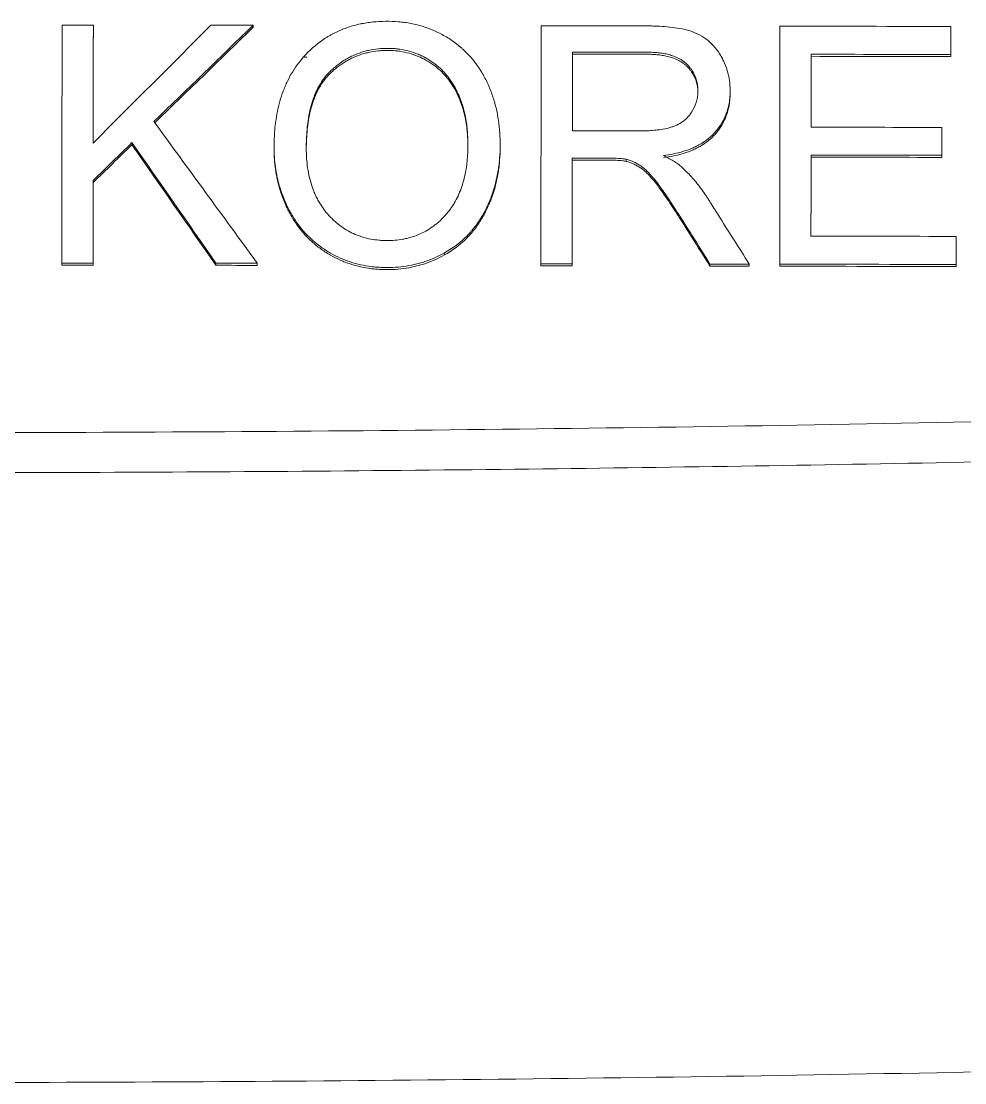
# Model space of a CAD drawing. Header units: millimetres. Extents: x 11618 to 13994, y -5897 to -2537.
# Drawn here: x 12335.42 to 12355.37, y -3273.94 to -3251.5 of the extents above; entities that cross this region are included whole.
import ezdxf

# ---------------------------------------------------------------- set-up
doc = ezdxf.new("R2010")
doc.units = ezdxf.units.MM

msp = doc.modelspace()

# ---------------------------------------------------------------- linework, layer by layer
at = {"linetype": 'Continuous', "lineweight": 18, "extrusion": (-1.22465e-16, -1, 0)}
for p, q in [((12336.945, -3251.578), (12336.945, -3251.621)), ((12340.325, -3251.582), (12340.325, -3251.626)), ((12355.076, -3251.608), (12355.076, -3251.652)), ((12341.399, -3252.254), (12341.46, -3252.254)), ((12347.075, -3252.149), (12347.075, -3252.193)), ((12352.122, -3252.195), (12352.122, -3252.239)), ((12355.075, -3252.201), (12355.075, -3252.245)), ((12354.887, -3253.742), (12354.887, -3253.786)), ((12337.761, -3254.064), (12337.761, -3254.108)), ((12352.119, -3254.327), (12352.119, -3254.37)), ((12354.886, -3254.332), (12354.886, -3254.376)), ((12347.072, -3254.39), (12347.072, -3254.434)), ((12348.208, -3254.416), (12348.208, -3254.46)), ((12336.941, -3254.865), (12336.941, -3254.909)), ((12355.187, -3256.046), (12355.187, -3256.09)), ((12336.278, -3256.609), (12336.278, -3256.653)), ((12336.939, -3256.61), (12336.939, -3256.654)), ((12339.538, -3256.613), (12339.538, -3256.657)), ((12340.412, -3256.614), (12340.412, -3256.658)), ((12346.407, -3256.624), (12346.407, -3256.668)), ((12347.07, -3256.625), (12347.07, -3256.669)), ((12349.982, -3256.63), (12349.982, -3256.674)), ((12350.813, -3256.631), (12350.813, -3256.675)), ((12351.456, -3256.632), (12351.456, -3256.676)), ((12355.187, -3256.639), (12355.187, -3256.683))]:
    msp.add_line(p, q, dxfattribs=at)
at = {"linetype": 'Continuous', "lineweight": 13, "extrusion": (-1.22465e-16, -1, 0)}
for p, q in [((12344.66, -3253.079), (12344.66, -3253.036)), ((12344.368, -3256.439), (12344.368, -3256.395))]:
    msp.add_line(p, q, dxfattribs=at)
at = {"linetype": 'Continuous', "lineweight": 18}
for points, degree in [([(12336.284, -3251.577), (12336.282, -3253.254), (12336.28, -3254.932), (12336.278, -3256.609)], 3), ([(12336.945, -3251.578), (12336.724, -3251.577), (12336.504, -3251.577), (12336.284, -3251.577)], 3), ([(12336.942, -3254.073), (12336.943, -3253.241), (12336.944, -3252.409), (12336.945, -3251.578)], 3), ([(12339.429, -3251.581), (12338.6, -3252.412), (12337.771, -3253.242), (12336.942, -3254.073)], 3), ([(12336.942, -3254.073), (12336.943, -3253.256), (12336.944, -3252.439), (12336.945, -3251.621)], 3), ([(12338.225, -3253.618), (12338.925, -3252.939), (12339.625, -3252.261), (12340.325, -3251.582)], 3), ([(12338.244, -3253.644), (12338.938, -3252.971), (12339.632, -3252.299), (12340.325, -3251.626)], 3), ([(12340.325, -3251.582), (12340.027, -3251.582), (12339.728, -3251.581), (12339.429, -3251.581)], 3), ([(12346.413, -3251.592), (12346.411, -3253.269), (12346.409, -3254.947), (12346.407, -3256.624)], 3), ([(12351.461, -3251.601), (12351.459, -3253.278), (12351.457, -3254.955), (12351.456, -3256.632)], 3), ([(12355.076, -3251.608), (12353.871, -3251.606), (12352.666, -3251.603), (12351.461, -3251.601)], 3), ([(12355.075, -3252.201), (12355.076, -3252.004), (12355.076, -3251.806), (12355.076, -3251.608)], 3), ([(12355.075, -3252.245), (12355.076, -3252.047), (12355.076, -3251.85), (12355.076, -3251.652)], 3), ([(12347.073, -3253.813), (12347.073, -3253.258), (12347.074, -3252.704), (12347.075, -3252.149)], 3), ([(12347.073, -3253.813), (12347.073, -3253.273), (12347.074, -3252.733), (12347.075, -3252.193)], 3), ([(12352.12, -3253.737), (12352.121, -3253.223), (12352.121, -3252.709), (12352.122, -3252.195)], 3), ([(12352.12, -3253.737), (12352.121, -3253.238), (12352.121, -3252.739), (12352.122, -3252.239)], 3), ([(12352.122, -3252.195), (12353.106, -3252.197), (12354.091, -3252.199), (12355.075, -3252.201)], 3), ([(12352.122, -3252.239), (12353.106, -3252.241), (12354.091, -3252.243), (12355.075, -3252.245)], 3), ([(12350.408, -3253.003), (12350.408, -3252.959)], 1), ([(12340.412, -3256.614), (12339.683, -3255.616), (12338.954, -3254.617), (12338.225, -3253.618)], 3), ([(12348.495, -3253.816), (12348.021, -3253.815), (12347.547, -3253.814), (12347.073, -3253.813)], 3), ([(12354.887, -3253.742), (12353.965, -3253.741), (12353.042, -3253.739), (12352.12, -3253.737)], 3), ([(12354.886, -3254.332), (12354.886, -3254.135), (12354.887, -3253.939), (12354.887, -3253.742)], 3), ([(12354.886, -3254.376), (12354.886, -3254.179), (12354.887, -3253.983), (12354.887, -3253.786)], 3), ([(12336.941, -3254.865), (12337.214, -3254.598), (12337.487, -3254.331), (12337.761, -3254.064)], 3), ([(12336.941, -3254.909), (12337.214, -3254.642), (12337.487, -3254.375), (12337.761, -3254.108)], 3), ([(12337.761, -3254.064), (12338.353, -3254.914), (12338.946, -3255.763), (12339.538, -3256.613)], 3), ([(12337.761, -3254.108), (12338.353, -3254.958), (12338.946, -3255.807), (12339.538, -3256.657)], 3), ([(12340.766, -3254.086), (12340.766, -3254.13)], 1), ([(12345.546, -3254.144), (12345.546, -3254.1)], 1), ([(12352.118, -3256.04), (12352.118, -3255.469), (12352.119, -3254.898), (12352.119, -3254.327)], 3), ([(12352.119, -3254.327), (12353.042, -3254.328), (12353.964, -3254.33), (12354.886, -3254.332)], 3), ([(12347.07, -3256.625), (12347.07, -3255.88), (12347.071, -3255.135), (12347.072, -3254.39)], 3), ([(12347.07, -3256.669), (12347.07, -3255.924), (12347.071, -3255.179), (12347.072, -3254.434)], 3), ([(12352.118, -3256.04), (12352.118, -3255.484), (12352.119, -3254.927), (12352.119, -3254.37)], 3), ([(12352.119, -3254.37), (12353.042, -3254.372), (12353.964, -3254.374), (12354.886, -3254.376)], 3), ([(12336.939, -3256.61), (12336.94, -3256.028), (12336.94, -3255.446), (12336.941, -3254.865)], 3), ([(12336.939, -3256.654), (12336.94, -3256.072), (12336.94, -3255.49), (12336.941, -3254.909)], 3), ([(12355.187, -3256.046), (12354.164, -3256.044), (12353.141, -3256.042), (12352.118, -3256.04)], 3), ([(12355.187, -3256.639), (12355.187, -3256.441), (12355.187, -3256.244), (12355.187, -3256.046)], 3), ([(12355.187, -3256.683), (12355.187, -3256.485), (12355.187, -3256.287), (12355.187, -3256.09)], 3), ([(12336.278, -3256.609), (12336.498, -3256.609), (12336.719, -3256.609), (12336.939, -3256.61)], 3), ([(12336.278, -3256.653), (12336.498, -3256.653), (12336.719, -3256.653), (12336.939, -3256.654)], 3), ([(12339.538, -3256.613), (12339.829, -3256.614), (12340.121, -3256.614), (12340.412, -3256.614)], 3), ([(12339.538, -3256.657), (12339.829, -3256.658), (12340.121, -3256.658), (12340.412, -3256.658)], 3), ([(12346.407, -3256.624), (12346.628, -3256.624), (12346.849, -3256.624), (12347.07, -3256.625)], 3), ([(12346.407, -3256.668), (12346.628, -3256.668), (12346.849, -3256.668), (12347.07, -3256.669)], 3), ([(12349.982, -3256.63), (12350.259, -3256.63), (12350.536, -3256.631), (12350.813, -3256.631)], 3), ([(12349.982, -3256.674), (12350.259, -3256.674), (12350.536, -3256.675), (12350.813, -3256.675)], 3), ([(12351.456, -3256.632), (12352.699, -3256.635), (12353.943, -3256.637), (12355.187, -3256.639)], 3), ([(12351.456, -3256.676), (12352.699, -3256.678), (12353.943, -3256.681), (12355.187, -3256.683)], 3)]:
    msp.add_open_spline(points, degree=degree, dxfattribs=at)
for points, knots in [([(12344.368, -3256.395), (12344.527, -3256.308), (12344.671, -3256.203), (12344.833, -3256.048), (12344.864, -3256.016), (12344.91, -3255.966), (12344.925, -3255.949), (12344.954, -3255.915), (12345.026, -3255.828), (12345.09, -3255.737), (12345.184, -3255.585), (12345.227, -3255.506), (12345.276, -3255.405), (12345.285, -3255.384), (12345.304, -3255.343), (12345.331, -3255.281), (12345.355, -3255.219), (12345.431, -3255.009), (12345.474, -3254.837), (12345.51, -3254.616), (12345.517, -3254.572), (12345.527, -3254.483), (12345.532, -3254.438), (12345.542, -3254.303), (12345.546, -3254.214), (12345.547, -3253.946), (12345.536, -3253.768), (12345.503, -3253.546), (12345.495, -3253.502), (12345.478, -3253.413), (12345.45, -3253.282), (12345.387, -3253.068), (12345.321, -3252.902), (12345.265, -3252.78), (12345.246, -3252.74), (12345.214, -3252.68), (12345.204, -3252.66), (12345.182, -3252.621), (12345.08, -3252.446), (12344.958, -3252.287), (12344.815, -3252.144), (12344.799, -3252.128), (12344.766, -3252.097), (12344.75, -3252.082), (12344.699, -3252.037), (12344.595, -3251.952), (12344.485, -3251.876), (12344.332, -3251.785), (12344.252, -3251.743), (12344.15, -3251.697), (12344.129, -3251.688), (12344.087, -3251.67), (12344.025, -3251.645), (12343.877, -3251.594), (12343.747, -3251.561), (12343.615, -3251.536), (12343.549, -3251.525), (12343.482, -3251.517), (12343.438, -3251.512), (12343.415, -3251.51), (12343.303, -3251.5), (12343.213, -3251.497), (12343.035, -3251.499), (12342.945, -3251.504), (12342.812, -3251.518), (12342.745, -3251.526), (12342.679, -3251.538), (12342.634, -3251.546), (12342.612, -3251.55), (12342.502, -3251.573), (12342.329, -3251.62), (12342.164, -3251.687), (12342.043, -3251.745), (12342.003, -3251.766), (12341.944, -3251.799), (12341.925, -3251.811), (12341.886, -3251.834), (12341.714, -3251.942), (12341.56, -3252.072), (12341.436, -3252.203)], [0, 0, 0, 0, 0.0625, 0.0625, 0.078125, 0.078125, 0.085938, 0.085938, 0.09375, 0.125, 0.125, 0.15625, 0.15625, 0.164063, 0.164063, 0.171875, 0.1875, 0.1875, 0.25, 0.25, 0.265625, 0.265625, 0.28125, 0.28125, 0.3125, 0.3125, 0.375, 0.375, 0.390625, 0.390625, 0.40625, 0.4375, 0.46875, 0.46875, 0.484375, 0.484375, 0.492187, 0.492187, 0.5, 0.5625, 0.5625, 0.570312, 0.570312, 0.578125, 0.578125, 0.59375, 0.625, 0.625, 0.65625, 0.65625, 0.664062, 0.664062, 0.671875, 0.6875, 0.71875, 0.71875, 0.734375, 0.742187, 0.742187, 0.75, 0.75, 0.78125, 0.78125, 0.8125, 0.8125, 0.828125, 0.835937, 0.835937, 0.84375, 0.84375, 0.875, 0.90625, 0.90625, 0.921875, 0.921875, 0.929687, 0.929687, 0.9375, 1, 1, 1, 1]), ([(12348.998, -3254.338), (12349.071, -3254.328), (12349.142, -3254.316), (12349.283, -3254.286), (12349.353, -3254.269), (12349.491, -3254.226), (12349.559, -3254.202), (12349.659, -3254.158), (12349.692, -3254.142), (12349.757, -3254.108), (12349.789, -3254.091), (12349.881, -3254.033), (12349.939, -3253.99), (12350.007, -3253.93), (12350.02, -3253.917), (12350.046, -3253.891), (12350.059, -3253.878), (12350.096, -3253.838), (12350.12, -3253.81), (12350.186, -3253.725), (12350.226, -3253.664), (12350.277, -3253.568), (12350.293, -3253.535), (12350.321, -3253.467), (12350.334, -3253.433), (12350.367, -3253.33), (12350.383, -3253.259), (12350.396, -3253.169), (12350.398, -3253.15), (12350.402, -3253.114), (12350.407, -3253.06), (12350.408, -3253.005), (12350.408, -3252.896), (12350.403, -3252.824), (12350.391, -3252.733), (12350.388, -3252.715), (12350.381, -3252.679), (12350.371, -3252.625), (12350.339, -3252.503), (12350.3, -3252.402), (12350.253, -3252.304), (12350.236, -3252.272), (12350.2, -3252.208), (12350.181, -3252.177), (12350.119, -3252.087), (12350.073, -3252.031), (12350.009, -3251.966), (12349.996, -3251.954), (12349.969, -3251.929), (12349.955, -3251.917), (12349.913, -3251.882), (12349.825, -3251.817), (12349.729, -3251.767), (12349.645, -3251.732), (12349.628, -3251.726), (12349.593, -3251.713), (12349.576, -3251.707), (12349.524, -3251.691), (12349.489, -3251.682), (12349.383, -3251.656), (12349.312, -3251.644), (12349.169, -3251.623), (12349.097, -3251.616), (12348.953, -3251.605), (12348.881, -3251.601), (12348.772, -3251.598), (12348.735, -3251.597), (12348.663, -3251.596), (12348.626, -3251.596), (12348.445, -3251.596), (12347.719, -3251.594), (12346.993, -3251.593), (12346.413, -3251.592)], [0, 0, 0, 0, 0.03125, 0.03125, 0.0625, 0.0625, 0.09375, 0.09375, 0.109375, 0.109375, 0.125, 0.125, 0.15625, 0.15625, 0.164062, 0.164062, 0.171875, 0.171875, 0.1875, 0.1875, 0.21875, 0.21875, 0.234375, 0.234375, 0.25, 0.25, 0.28125, 0.28125, 0.289062, 0.289062, 0.296875, 0.3125, 0.3125, 0.34375, 0.34375, 0.351562, 0.351562, 0.359375, 0.375, 0.40625, 0.40625, 0.421875, 0.421875, 0.4375, 0.4375, 0.46875, 0.46875, 0.476562, 0.476562, 0.484375, 0.484375, 0.5, 0.53125, 0.53125, 0.539062, 0.539062, 0.546875, 0.546875, 0.5625, 0.5625, 0.59375, 0.59375, 0.625, 0.625, 0.65625, 0.65625, 0.671875, 0.671875, 0.6875, 0.6875, 0.75, 1, 1, 1, 1]), ([(12341.931, -3255.608), (12341.838, -3255.508), (12341.759, -3255.397), (12341.677, -3255.247), (12341.662, -3255.216), (12341.632, -3255.154), (12341.619, -3255.123), (12341.58, -3255.028), (12341.559, -3254.964), (12341.521, -3254.834), (12341.505, -3254.767), (12341.48, -3254.633), (12341.47, -3254.565), (12341.456, -3254.43), (12341.451, -3254.363), (12341.446, -3254.228), (12341.446, -3254.161), (12341.45, -3253.958), (12341.458, -3253.823), (12341.478, -3253.654), (12341.483, -3253.62), (12341.493, -3253.553), (12341.498, -3253.519), (12341.517, -3253.419), (12341.532, -3253.353), (12341.567, -3253.222), (12341.588, -3253.158), (12341.624, -3253.062), (12341.637, -3253.03), (12341.664, -3252.968), (12341.679, -3252.937), (12341.726, -3252.847), (12341.761, -3252.789), (12341.82, -3252.706), (12341.841, -3252.679), (12341.873, -3252.64), (12341.885, -3252.627), (12341.908, -3252.602), (12341.92, -3252.589), (12341.943, -3252.565), (12341.956, -3252.553), (12341.98, -3252.53), (12342.018, -3252.496), (12342.057, -3252.463), (12342.136, -3252.399), (12342.192, -3252.36), (12342.279, -3252.305), (12342.308, -3252.288), (12342.368, -3252.256), (12342.459, -3252.21), (12342.585, -3252.161), (12342.682, -3252.133), (12342.749, -3252.116), (12342.782, -3252.109), (12342.883, -3252.09), (12342.95, -3252.081), (12343.051, -3252.073), (12343.085, -3252.072), (12343.153, -3252.07), (12343.187, -3252.07), (12343.255, -3252.072), (12343.289, -3252.074), (12343.357, -3252.08), (12343.391, -3252.084), (12343.558, -3252.109), (12343.688, -3252.144), (12343.844, -3252.209), (12343.875, -3252.223), (12343.937, -3252.254), (12343.967, -3252.27), (12344.055, -3252.321), (12344.111, -3252.359), (12344.219, -3252.441), (12344.27, -3252.485), (12344.342, -3252.557), (12344.366, -3252.582), (12344.411, -3252.634), (12344.432, -3252.66), (12344.535, -3252.794), (12344.604, -3252.911), (12344.66, -3253.036)], [0, 0, 0, 0, 0.0625, 0.0625, 0.078125, 0.078125, 0.09375, 0.09375, 0.125, 0.125, 0.15625, 0.15625, 0.1875, 0.1875, 0.21875, 0.21875, 0.25, 0.25, 0.3125, 0.3125, 0.328125, 0.328125, 0.34375, 0.34375, 0.375, 0.375, 0.40625, 0.40625, 0.421875, 0.421875, 0.4375, 0.4375, 0.46875, 0.46875, 0.484375, 0.484375, 0.492187, 0.492187, 0.5, 0.5, 0.507812, 0.507812, 0.515625, 0.53125, 0.53125, 0.5625, 0.5625, 0.578125, 0.578125, 0.59375, 0.625, 0.640625, 0.640625, 0.65625, 0.65625, 0.6875, 0.6875, 0.703125, 0.703125, 0.71875, 0.71875, 0.734375, 0.734375, 0.75, 0.75, 0.8125, 0.8125, 0.828125, 0.828125, 0.84375, 0.84375, 0.875, 0.875, 0.90625, 0.90625, 0.921875, 0.921875, 0.9375, 0.9375, 1, 1, 1, 1]), ([(12341.436, -3252.203), (12341.331, -3252.314), (12341.239, -3252.435), (12341.12, -3252.628), (12341.083, -3252.695), (12341.033, -3252.798), (12341.017, -3252.833), (12340.987, -3252.903), (12340.973, -3252.938), (12340.906, -3253.116), (12340.866, -3253.261), (12340.821, -3253.483), (12340.809, -3253.558), (12340.794, -3253.671), (12340.789, -3253.709), (12340.782, -3253.785), (12340.778, -3253.823), (12340.77, -3253.937), (12340.767, -3254.013), (12340.765, -3254.126), (12340.765, -3254.164), (12340.766, -3254.24), (12340.769, -3254.353), (12340.779, -3254.466), (12340.794, -3254.579), (12340.799, -3254.617), (12340.812, -3254.692), (12340.819, -3254.73), (12340.859, -3254.917), (12340.902, -3255.062), (12340.983, -3255.274), (12341.013, -3255.343), (12341.063, -3255.446), (12341.08, -3255.48), (12341.116, -3255.548), (12341.135, -3255.581), (12341.233, -3255.745), (12341.346, -3255.896), (12341.479, -3256.032), (12341.533, -3256.085), (12341.561, -3256.111), (12341.648, -3256.187), (12341.708, -3256.234), (12341.801, -3256.3), (12341.832, -3256.321), (12341.896, -3256.362), (12341.928, -3256.382), (12342.027, -3256.438), (12342.095, -3256.472), (12342.2, -3256.519), (12342.235, -3256.534), (12342.306, -3256.561), (12342.414, -3256.599), (12342.597, -3256.649), (12342.746, -3256.675), (12342.86, -3256.689), (12342.898, -3256.693), (12342.974, -3256.699), (12343.012, -3256.701), (12343.203, -3256.709), (12343.354, -3256.702), (12343.58, -3256.672), (12343.655, -3256.658), (12343.767, -3256.632), (12343.804, -3256.622), (12343.878, -3256.602), (12344.06, -3256.546), (12344.234, -3256.469), (12344.368, -3256.395)], [0, 0, 0, 0, 0.0625, 0.0625, 0.09375, 0.09375, 0.109375, 0.109375, 0.125, 0.125, 0.1875, 0.1875, 0.21875, 0.21875, 0.234375, 0.234375, 0.25, 0.25, 0.28125, 0.28125, 0.296875, 0.296875, 0.3125, 0.34375, 0.34375, 0.359375, 0.359375, 0.375, 0.375, 0.4375, 0.4375, 0.46875, 0.46875, 0.484375, 0.484375, 0.5, 0.5, 0.5625, 0.578125, 0.578125, 0.59375, 0.59375, 0.625, 0.625, 0.640625, 0.640625, 0.65625, 0.65625, 0.6875, 0.6875, 0.703125, 0.703125, 0.71875, 0.75, 0.78125, 0.78125, 0.796875, 0.796875, 0.8125, 0.8125, 0.875, 0.875, 0.90625, 0.90625, 0.921875, 0.921875, 0.9375, 1, 1, 1, 1]), ([(12341.447, -3254.193), (12341.447, -3254.174), (12341.447, -3254.156), (12341.45, -3254.002), (12341.458, -3253.867), (12341.478, -3253.698), (12341.483, -3253.664), (12341.493, -3253.597), (12341.498, -3253.563), (12341.517, -3253.463), (12341.532, -3253.397), (12341.567, -3253.266), (12341.588, -3253.201), (12341.624, -3253.106), (12341.637, -3253.074), (12341.664, -3253.012), (12341.679, -3252.981), (12341.726, -3252.891), (12341.761, -3252.833), (12341.82, -3252.75), (12341.841, -3252.723), (12341.873, -3252.684), (12341.885, -3252.671), (12341.908, -3252.646), (12341.92, -3252.633), (12341.943, -3252.609), (12341.956, -3252.597), (12341.98, -3252.574), (12342.018, -3252.539), (12342.057, -3252.507), (12342.136, -3252.443), (12342.192, -3252.403), (12342.279, -3252.349), (12342.308, -3252.332), (12342.368, -3252.299), (12342.459, -3252.254), (12342.585, -3252.205), (12342.682, -3252.177), (12342.749, -3252.16), (12342.782, -3252.152), (12342.883, -3252.133), (12342.95, -3252.125), (12343.051, -3252.117), (12343.085, -3252.116), (12343.153, -3252.114), (12343.187, -3252.114), (12343.255, -3252.116), (12343.289, -3252.118), (12343.357, -3252.124), (12343.391, -3252.128), (12343.558, -3252.153), (12343.688, -3252.188), (12343.844, -3252.253), (12343.875, -3252.267), (12343.937, -3252.298), (12343.967, -3252.314), (12344.055, -3252.365), (12344.111, -3252.402), (12344.219, -3252.484), (12344.27, -3252.529), (12344.342, -3252.601), (12344.366, -3252.626), (12344.411, -3252.677), (12344.432, -3252.704), (12344.535, -3252.838), (12344.604, -3252.955), (12344.66, -3253.079)], [0, 0, 0, 0, 0.011369, 0.011369, 0.093755, 0.093755, 0.114352, 0.114352, 0.134948, 0.134948, 0.176141, 0.176141, 0.217334, 0.217334, 0.237931, 0.237931, 0.258527, 0.258527, 0.29972, 0.29972, 0.320316, 0.320316, 0.330615, 0.330615, 0.340913, 0.340913, 0.351211, 0.351211, 0.361509, 0.382106, 0.382106, 0.423299, 0.423299, 0.443895, 0.443895, 0.464492, 0.505685, 0.526281, 0.526281, 0.546878, 0.546878, 0.588071, 0.588071, 0.608667, 0.608667, 0.629263, 0.629263, 0.64986, 0.64986, 0.670456, 0.670456, 0.752842, 0.752842, 0.773439, 0.773439, 0.794035, 0.794035, 0.835228, 0.835228, 0.876421, 0.876421, 0.897018, 0.897018, 0.917614, 0.917614, 1, 1, 1, 1]), ([(12347.075, -3252.149), (12347.373, -3252.15), (12347.82, -3252.15), (12348.341, -3252.151), (12348.565, -3252.152), (12348.658, -3252.152), (12348.677, -3252.152), (12348.714, -3252.152), (12348.77, -3252.154), (12348.825, -3252.158), (12348.899, -3252.164), (12348.936, -3252.169), (12349.01, -3252.18), (12349.047, -3252.187), (12349.12, -3252.205), (12349.156, -3252.215), (12349.227, -3252.239), (12349.262, -3252.253), (12349.313, -3252.277), (12349.329, -3252.286), (12349.362, -3252.304), (12349.378, -3252.314), (12349.409, -3252.335), (12349.424, -3252.346), (12349.454, -3252.369), (12349.468, -3252.381), (12349.509, -3252.419), (12349.534, -3252.446), (12349.57, -3252.49), (12349.581, -3252.505), (12349.603, -3252.535), (12349.633, -3252.582), (12349.658, -3252.633), (12349.679, -3252.685), (12349.685, -3252.703), (12349.696, -3252.739), (12349.701, -3252.757), (12349.714, -3252.811), (12349.719, -3252.848), (12349.725, -3252.904), (12349.726, -3252.923), (12349.727, -3252.961), (12349.727, -3252.979), (12349.725, -3253.035), (12349.721, -3253.072), (12349.712, -3253.128), (12349.709, -3253.146), (12349.7, -3253.182), (12349.695, -3253.201), (12349.667, -3253.29), (12349.634, -3253.358), (12349.593, -3253.421)], [0, 0, 0, 0, 0.25, 0.375, 0.4375, 0.4375, 0.453125, 0.453125, 0.46875, 0.5, 0.5, 0.53125, 0.53125, 0.5625, 0.5625, 0.59375, 0.59375, 0.625, 0.625, 0.640625, 0.640625, 0.65625, 0.65625, 0.671875, 0.671875, 0.6875, 0.6875, 0.71875, 0.71875, 0.734375, 0.734375, 0.75, 0.78125, 0.78125, 0.796875, 0.796875, 0.8125, 0.8125, 0.84375, 0.84375, 0.859375, 0.859375, 0.875, 0.875, 0.90625, 0.90625, 0.921875, 0.921875, 0.9375, 0.9375, 1, 1, 1, 1]), ([(12347.075, -3252.193), (12347.373, -3252.193), (12347.82, -3252.194), (12348.341, -3252.195), (12348.565, -3252.196), (12348.658, -3252.196), (12348.677, -3252.196), (12348.714, -3252.196), (12348.77, -3252.198), (12348.825, -3252.201), (12348.899, -3252.208), (12348.936, -3252.213), (12349.01, -3252.224), (12349.047, -3252.231), (12349.12, -3252.249), (12349.156, -3252.259), (12349.227, -3252.283), (12349.262, -3252.297), (12349.313, -3252.321), (12349.329, -3252.33), (12349.362, -3252.348), (12349.378, -3252.358), (12349.409, -3252.379), (12349.424, -3252.39), (12349.454, -3252.413), (12349.468, -3252.425), (12349.509, -3252.463), (12349.534, -3252.49), (12349.57, -3252.534), (12349.581, -3252.549), (12349.603, -3252.579), (12349.633, -3252.626), (12349.658, -3252.676), (12349.679, -3252.729), (12349.685, -3252.747), (12349.696, -3252.782), (12349.701, -3252.801), (12349.714, -3252.855), (12349.719, -3252.892), (12349.725, -3252.948), (12349.726, -3252.967), (12349.726, -3252.992), (12349.726, -3252.999), (12349.727, -3253.005)], [0, 0, 0, 0, 0.28908, 0.43362, 0.50589, 0.50589, 0.523958, 0.523958, 0.542025, 0.57816, 0.57816, 0.614295, 0.614295, 0.65043, 0.65043, 0.686565, 0.686565, 0.7227, 0.7227, 0.740768, 0.740768, 0.758835, 0.758835, 0.776903, 0.776903, 0.79497, 0.79497, 0.831105, 0.831105, 0.849173, 0.849173, 0.86724, 0.903375, 0.903375, 0.921443, 0.921443, 0.93951, 0.93951, 0.975645, 0.975645, 0.993713, 0.993713, 1, 1, 1, 1]), ([(12348.998, -3254.382), (12349.071, -3254.372), (12349.142, -3254.36), (12349.283, -3254.33), (12349.353, -3254.312), (12349.491, -3254.27), (12349.559, -3254.245), (12349.659, -3254.202), (12349.692, -3254.186), (12349.757, -3254.152), (12349.789, -3254.134), (12349.881, -3254.077), (12349.939, -3254.034), (12350.007, -3253.974), (12350.02, -3253.961), (12350.046, -3253.935), (12350.059, -3253.922), (12350.096, -3253.882), (12350.12, -3253.854), (12350.186, -3253.769), (12350.226, -3253.708), (12350.277, -3253.612), (12350.293, -3253.578), (12350.321, -3253.511), (12350.334, -3253.477), (12350.367, -3253.374), (12350.383, -3253.303), (12350.396, -3253.212), (12350.398, -3253.194), (12350.402, -3253.158), (12350.407, -3253.103), (12350.408, -3253.049), (12350.408, -3253.009), (12350.408, -3253.006), (12350.408, -3253.003)], [0, 0, 0, 0, 0.099567, 0.099567, 0.199134, 0.199134, 0.298701, 0.298701, 0.348484, 0.348484, 0.398268, 0.398268, 0.497834, 0.497834, 0.522726, 0.522726, 0.547618, 0.547618, 0.597401, 0.597401, 0.696968, 0.696968, 0.746752, 0.746752, 0.796535, 0.796535, 0.896102, 0.896102, 0.920994, 0.920994, 0.945885, 0.995669, 0.995669, 1, 1, 1, 1]), ([(12344.66, -3253.036), (12344.707, -3253.14), (12344.745, -3253.247), (12344.803, -3253.466), (12344.825, -3253.577), (12344.843, -3253.719), (12344.846, -3253.747), (12344.852, -3253.804), (12344.859, -3253.889), (12344.863, -3253.974), (12344.865, -3254.087), (12344.865, -3254.143), (12344.862, -3254.256), (12344.859, -3254.312), (12344.847, -3254.481), (12344.833, -3254.593), (12344.805, -3254.732), (12344.799, -3254.76), (12344.786, -3254.816), (12344.779, -3254.844), (12344.757, -3254.927), (12344.74, -3254.981), (12344.682, -3255.142), (12344.634, -3255.245), (12344.569, -3255.356), (12344.561, -3255.368), (12344.546, -3255.392), (12344.538, -3255.404), (12344.514, -3255.44), (12344.481, -3255.487), (12344.446, -3255.532), (12344.41, -3255.575), (12344.391, -3255.596), (12344.333, -3255.659), (12344.293, -3255.698), (12344.229, -3255.755), (12344.196, -3255.782), (12344.162, -3255.809), (12344.139, -3255.826), (12344.128, -3255.835), (12344.022, -3255.91), (12343.874, -3255.992), (12343.713, -3256.049), (12343.63, -3256.074), (12343.602, -3256.081), (12343.546, -3256.094), (12343.518, -3256.1), (12343.378, -3256.126), (12343.264, -3256.135), (12343.121, -3256.134), (12343.092, -3256.134), (12343.035, -3256.131), (12342.95, -3256.125), (12342.809, -3256.106), (12342.699, -3256.079), (12342.617, -3256.055), (12342.59, -3256.046), (12342.536, -3256.026), (12342.51, -3256.016), (12342.378, -3255.959), (12342.279, -3255.903), (12342.141, -3255.803), (12342.097, -3255.768), (12342.033, -3255.71), (12342.012, -3255.691), (12341.971, -3255.65), (12341.951, -3255.63), (12341.931, -3255.608)], [0, 0, 0, 0, 0.0625, 0.0625, 0.125, 0.125, 0.140625, 0.140625, 0.15625, 0.1875, 0.1875, 0.21875, 0.21875, 0.25, 0.25, 0.3125, 0.3125, 0.328125, 0.328125, 0.34375, 0.34375, 0.375, 0.375, 0.4375, 0.4375, 0.445313, 0.445313, 0.453125, 0.453125, 0.46875, 0.484375, 0.484375, 0.5, 0.5, 0.53125, 0.53125, 0.546875, 0.554688, 0.554688, 0.5625, 0.5625, 0.625, 0.65625, 0.65625, 0.671875, 0.671875, 0.6875, 0.6875, 0.75, 0.75, 0.765625, 0.765625, 0.78125, 0.8125, 0.84375, 0.84375, 0.859375, 0.859375, 0.875, 0.875, 0.9375, 0.9375, 0.96875, 0.96875, 0.984375, 0.984375, 1, 1, 1, 1]), ([(12344.66, -3253.079), (12344.707, -3253.184), (12344.745, -3253.291), (12344.803, -3253.51), (12344.825, -3253.621), (12344.843, -3253.763), (12344.846, -3253.791), (12344.852, -3253.848), (12344.859, -3253.933), (12344.863, -3254.018), (12344.864, -3254.101), (12344.865, -3254.128), (12344.865, -3254.155)], [0, 0, 0, 0, 0.308761, 0.308761, 0.617522, 0.617522, 0.694713, 0.694713, 0.771903, 0.926283, 0.926283, 1, 1, 1, 1]), ([(12349.593, -3253.421), (12349.565, -3253.464), (12349.534, -3253.504), (12349.481, -3253.558), (12349.452, -3253.583), (12349.422, -3253.606), (12349.401, -3253.621), (12349.391, -3253.629), (12349.337, -3253.664), (12349.292, -3253.687), (12349.233, -3253.712), (12349.221, -3253.716), (12349.197, -3253.725), (12349.185, -3253.729), (12349.149, -3253.741), (12349.124, -3253.749), (12349.051, -3253.768), (12349.001, -3253.777), (12348.901, -3253.793), (12348.851, -3253.799), (12348.75, -3253.808), (12348.699, -3253.811), (12348.597, -3253.815), (12348.546, -3253.816), (12348.495, -3253.816)], [0, 0, 0, 0, 0.125, 0.125, 0.1875, 0.21875, 0.21875, 0.25, 0.25, 0.375, 0.375, 0.40625, 0.40625, 0.4375, 0.4375, 0.5, 0.5, 0.625, 0.625, 0.75, 0.75, 0.875, 0.875, 1, 1, 1, 1]), ([(12340.766, -3254.128), (12340.766, -3254.13), (12340.766, -3254.131), (12340.765, -3254.17), (12340.765, -3254.208), (12340.766, -3254.283), (12340.769, -3254.397), (12340.779, -3254.51), (12340.794, -3254.623), (12340.799, -3254.661), (12340.812, -3254.736), (12340.819, -3254.774), (12340.859, -3254.961), (12340.902, -3255.106), (12340.983, -3255.318), (12341.013, -3255.387), (12341.063, -3255.49), (12341.08, -3255.524), (12341.116, -3255.592), (12341.135, -3255.625), (12341.233, -3255.789), (12341.346, -3255.94), (12341.479, -3256.076), (12341.533, -3256.129), (12341.561, -3256.155), (12341.648, -3256.231), (12341.708, -3256.278), (12341.801, -3256.344), (12341.832, -3256.365), (12341.896, -3256.406), (12341.928, -3256.425), (12342.027, -3256.482), (12342.095, -3256.516), (12342.2, -3256.563), (12342.235, -3256.578), (12342.306, -3256.605), (12342.414, -3256.643), (12342.597, -3256.693), (12342.746, -3256.719), (12342.86, -3256.733), (12342.898, -3256.737), (12342.974, -3256.743), (12343.012, -3256.745), (12343.203, -3256.752), (12343.354, -3256.746), (12343.58, -3256.715), (12343.655, -3256.702), (12343.767, -3256.676), (12343.804, -3256.666), (12343.878, -3256.646), (12344.06, -3256.59), (12344.234, -3256.513), (12344.368, -3256.439)], [0, 0, 0, 0, 0.000695, 0.000695, 0.022419, 0.022419, 0.044143, 0.087591, 0.087591, 0.109315, 0.109315, 0.131039, 0.131039, 0.217935, 0.217935, 0.261383, 0.261383, 0.283107, 0.283107, 0.304831, 0.304831, 0.391727, 0.413451, 0.413451, 0.435175, 0.435175, 0.478624, 0.478624, 0.500348, 0.500348, 0.522072, 0.522072, 0.56552, 0.56552, 0.587244, 0.587244, 0.608968, 0.652416, 0.695864, 0.695864, 0.717588, 0.717588, 0.739312, 0.739312, 0.826208, 0.826208, 0.869656, 0.869656, 0.89138, 0.89138, 0.913104, 1, 1, 1, 1]), ([(12344.368, -3256.439), (12344.527, -3256.352), (12344.671, -3256.247), (12344.833, -3256.092), (12344.864, -3256.06), (12344.91, -3256.01), (12344.925, -3255.993), (12344.954, -3255.959), (12345.026, -3255.872), (12345.09, -3255.781), (12345.184, -3255.629), (12345.227, -3255.55), (12345.276, -3255.449), (12345.285, -3255.428), (12345.304, -3255.387), (12345.331, -3255.325), (12345.355, -3255.263), (12345.431, -3255.053), (12345.474, -3254.881), (12345.51, -3254.66), (12345.517, -3254.616), (12345.527, -3254.527), (12345.532, -3254.482), (12345.542, -3254.347), (12345.546, -3254.258), (12345.546, -3254.161), (12345.546, -3254.153), (12345.546, -3254.145)], [0, 0, 0, 0, 0.198236, 0.198236, 0.247795, 0.247795, 0.272574, 0.272574, 0.297353, 0.396471, 0.396471, 0.495589, 0.495589, 0.520369, 0.520369, 0.545148, 0.594707, 0.594707, 0.792943, 0.792943, 0.842502, 0.842502, 0.89206, 0.89206, 0.991178, 0.991178, 1, 1, 1, 1]), ([(12349.397, -3254.589), (12349.368, -3254.563), (12349.337, -3254.538), (12349.273, -3254.492), (12349.24, -3254.471), (12349.173, -3254.43), (12349.138, -3254.41), (12349.069, -3254.373), (12349.034, -3254.355), (12348.998, -3254.338)], [0, 0, 0, 0, 0.25, 0.25, 0.5, 0.5, 0.75, 0.75, 1, 1, 1, 1]), ([(12347.072, -3254.39), (12347.262, -3254.39), (12347.499, -3254.39), (12347.736, -3254.391), (12347.83, -3254.391), (12347.878, -3254.391), (12347.972, -3254.393), (12348.02, -3254.395), (12348.091, -3254.4), (12348.114, -3254.402), (12348.161, -3254.407), (12348.185, -3254.411), (12348.208, -3254.416)], [0, 0, 0, 0, 0.5, 0.625, 0.625, 0.75, 0.75, 0.875, 0.875, 0.9375, 0.9375, 1, 1, 1, 1]), ([(12347.072, -3254.434), (12347.262, -3254.434), (12347.499, -3254.434), (12347.736, -3254.435), (12347.83, -3254.435), (12347.878, -3254.435), (12347.973, -3254.437), (12348.02, -3254.438), (12348.091, -3254.443), (12348.114, -3254.446), (12348.161, -3254.451), (12348.185, -3254.455), (12348.208, -3254.46)], [0, 0, 0, 0, 0.5, 0.625, 0.625, 0.75, 0.75, 0.875, 0.875, 0.9375, 0.9375, 1, 1, 1, 1]), ([(12348.208, -3254.416), (12348.267, -3254.43), (12348.324, -3254.451), (12348.406, -3254.49), (12348.433, -3254.504), (12348.472, -3254.527), (12348.485, -3254.535), (12348.505, -3254.547), (12348.511, -3254.551), (12348.524, -3254.56), (12348.53, -3254.564), (12348.561, -3254.586), (12348.584, -3254.605), (12348.629, -3254.645), (12348.651, -3254.666), (12348.693, -3254.709), (12348.714, -3254.731), (12348.754, -3254.777), (12348.773, -3254.8), (12348.831, -3254.869), (12348.868, -3254.917), (12348.94, -3255.013), (12348.975, -3255.062), (12349.078, -3255.21), (12349.145, -3255.31), (12349.277, -3255.511), (12349.341, -3255.612), (12349.47, -3255.815), (12349.535, -3255.917), (12349.727, -3256.222), (12349.854, -3256.426), (12349.982, -3256.63)], [0, 0, 0, 0, 0.0625, 0.0625, 0.09375, 0.09375, 0.109375, 0.109375, 0.117187, 0.117187, 0.125, 0.125, 0.15625, 0.15625, 0.1875, 0.1875, 0.21875, 0.21875, 0.25, 0.25, 0.3125, 0.3125, 0.375, 0.375, 0.5, 0.5, 0.625, 0.625, 0.75, 0.75, 1, 1, 1, 1]), ([(12348.208, -3254.46), (12348.267, -3254.474), (12348.324, -3254.495), (12348.406, -3254.534), (12348.433, -3254.548), (12348.472, -3254.571), (12348.485, -3254.579), (12348.505, -3254.591), (12348.511, -3254.595), (12348.524, -3254.604), (12348.53, -3254.608), (12348.561, -3254.63), (12348.584, -3254.649), (12348.629, -3254.689), (12348.651, -3254.71), (12348.693, -3254.753), (12348.714, -3254.775), (12348.754, -3254.82), (12348.773, -3254.843), (12348.831, -3254.913), (12348.868, -3254.961), (12348.94, -3255.057), (12348.975, -3255.106), (12349.078, -3255.254), (12349.145, -3255.354), (12349.277, -3255.555), (12349.341, -3255.656), (12349.47, -3255.859), (12349.535, -3255.961), (12349.727, -3256.266), (12349.854, -3256.47), (12349.982, -3256.674)], [0, 0, 0, 0, 0.0625, 0.0625, 0.09375, 0.09375, 0.109375, 0.109375, 0.117188, 0.117188, 0.125, 0.125, 0.15625, 0.15625, 0.1875, 0.1875, 0.21875, 0.21875, 0.25, 0.25, 0.3125, 0.3125, 0.375, 0.375, 0.5, 0.5, 0.625, 0.625, 0.75, 0.75, 1, 1, 1, 1]), ([(12350.813, -3256.631), (12350.591, -3256.28), (12350.313, -3255.841), (12350.035, -3255.402), (12349.966, -3255.292), (12349.952, -3255.27), (12349.924, -3255.226), (12349.882, -3255.161), (12349.837, -3255.097), (12349.746, -3254.972), (12349.682, -3254.891), (12349.546, -3254.735), (12349.474, -3254.661), (12349.397, -3254.589)], [0, 0, 0, 0, 0.5, 0.625, 0.625, 0.65625, 0.65625, 0.6875, 0.75, 0.75, 0.875, 0.875, 1, 1, 1, 1])]:
    msp.add_open_spline(points, degree=3, knots=knots, dxfattribs=at)
at = {"linetype": 'Continuous', "lineweight": 13}
for points, knots in [([(12237.258, -3256.243), (12237.376, -3256.253), (12237.61, -3256.272), (12237.961, -3256.3), (12238.311, -3256.328), (12238.661, -3256.356), (12239.009, -3256.384), (12239.356, -3256.411), (12239.702, -3256.439), (12240.048, -3256.466), (12240.392, -3256.493), (12240.735, -3256.52), (12241.078, -3256.547), (12241.419, -3256.573), (12241.759, -3256.6), (12242.098, -3256.626), (12242.437, -3256.652), (12242.774, -3256.678), (12243.11, -3256.704), (12243.445, -3256.73), (12243.78, -3256.756), (12244.113, -3256.781), (12244.445, -3256.807), (12244.776, -3256.832), (12245.107, -3256.857), (12245.436, -3256.882), (12245.764, -3256.907), (12246.091, -3256.932), (12246.417, -3256.957), (12246.743, -3256.981), (12247.067, -3257.005), (12247.39, -3257.029), (12247.712, -3257.053), (12248.033, -3257.077), (12248.353, -3257.101), (12248.672, -3257.124), (12248.924, -3257.142), (12249.132, -3257.158), (12249.322, -3257.172), (12249.584, -3257.192), (12249.917, -3257.215), (12250.321, -3257.244), (12250.797, -3257.278), (12251.344, -3257.317), (12251.963, -3257.361), (12252.654, -3257.41), (12253.416, -3257.463), (12254.25, -3257.52), (12255.155, -3257.581), (12256.133, -3257.647), (12257.181, -3257.717), (12258.301, -3257.79), (12259.493, -3257.867), (12261.617, -3258.001), (12264.649, -3258.186), (12268.565, -3258.412), (12272.483, -3258.624), (12276.403, -3258.823), (12280.323, -3259.008), (12286.876, -3259.296), (12296.049, -3259.635), (12307.83, -3259.95), (12319.573, -3260.143), (12331.298, -3260.216), (12343.024, -3260.17), (12354.773, -3260.003), (12366.542, -3259.716), (12376.356, -3259.375), (12384.208, -3259.042), (12390.09, -3258.762), (12395.964, -3258.452), (12400.467, -3258.192), (12403.555, -3258.003), (12405.181, -3257.901), (12406.664, -3257.806), (12408.002, -3257.718), (12409.197, -3257.639), (12410.248, -3257.568), (12411.154, -3257.506), (12411.917, -3257.454), (12412.536, -3257.411), (12413.011, -3257.378), (12413.343, -3257.355), (12413.563, -3257.338), (12413.721, -3257.327), (12413.864, -3257.317), (12414.007, -3257.307), (12414.15, -3257.297), (12414.293, -3257.286), (12414.437, -3257.276), (12414.581, -3257.266), (12414.725, -3257.256), (12414.87, -3257.245), (12415.014, -3257.235), (12415.159, -3257.224), (12415.304, -3257.214), (12415.449, -3257.203), (12415.594, -3257.193), (12415.74, -3257.182), (12415.885, -3257.172), (12416.031, -3257.161), (12416.178, -3257.15), (12416.324, -3257.14), (12416.47, -3257.129), (12416.617, -3257.118), (12416.764, -3257.108), (12416.911, -3257.097), (12417.059, -3257.086), (12417.206, -3257.075), (12417.354, -3257.064), (12417.502, -3257.053), (12417.65, -3257.042), (12417.798, -3257.031), (12417.947, -3257.02), (12418.096, -3257.009), (12418.245, -3256.998), (12418.394, -3256.987), (12418.543, -3256.976), (12418.693, -3256.965), (12418.842, -3256.954), (12418.992, -3256.943), (12419.143, -3256.931), (12419.293, -3256.92), (12419.444, -3256.909), (12419.594, -3256.898), (12419.745, -3256.886), (12419.896, -3256.875), (12420.048, -3256.864), (12420.199, -3256.852), (12420.351, -3256.841), (12420.503, -3256.829), (12420.655, -3256.818), (12420.808, -3256.807), (12420.96, -3256.795), (12421.113, -3256.783), (12421.266, -3256.772), (12421.419, -3256.76), (12421.572, -3256.749), (12421.726, -3256.737), (12421.88, -3256.725), (12422.034, -3256.714), (12422.188, -3256.702), (12422.342, -3256.69), (12422.497, -3256.678), (12422.652, -3256.666), (12422.807, -3256.655), (12422.962, -3256.643), (12423.117, -3256.631), (12423.273, -3256.619), (12423.428, -3256.607), (12423.584, -3256.595), (12423.74, -3256.583), (12423.897, -3256.571), (12424.053, -3256.559), (12424.21, -3256.546), (12424.367, -3256.534), (12424.524, -3256.522), (12424.681, -3256.51), (12424.839, -3256.497), (12424.997, -3256.485), (12425.155, -3256.473), (12425.26, -3256.464), (12425.313, -3256.46)], [0, 0, 0, 0, 0.001879, 0.003752, 0.00562, 0.007482, 0.00934, 0.011191, 0.013038, 0.014879, 0.016715, 0.018545, 0.02037, 0.02219, 0.024004, 0.025813, 0.027616, 0.029414, 0.031206, 0.032993, 0.034775, 0.036551, 0.038322, 0.040087, 0.041847, 0.043601, 0.04535, 0.047094, 0.048832, 0.050564, 0.052291, 0.054013, 0.055729, 0.05744, 0.059145, 0.060844, 0.062536, 0.063166, 0.064178, 0.065571, 0.067344, 0.069497, 0.072031, 0.074947, 0.078244, 0.081922, 0.085981, 0.090421, 0.095242, 0.100444, 0.106027, 0.111991, 0.118336, 0.125061, 0.145898, 0.166738, 0.187579, 0.208423, 0.22927, 0.25012, 0.312936, 0.375525, 0.437893, 0.500048, 0.562328, 0.624724, 0.687244, 0.749895, 0.781197, 0.81247, 0.843714, 0.874931, 0.884353, 0.89301, 0.900902, 0.908028, 0.914388, 0.919982, 0.92481, 0.928872, 0.932167, 0.934698, 0.936464, 0.937463, 0.938222, 0.938982, 0.939744, 0.940507, 0.941271, 0.942037, 0.942803, 0.943571, 0.94434, 0.94511, 0.945881, 0.946653, 0.947426, 0.9482, 0.948975, 0.949751, 0.950529, 0.951307, 0.952087, 0.952868, 0.95365, 0.954432, 0.955216, 0.956001, 0.956788, 0.957575, 0.958363, 0.959153, 0.959943, 0.960735, 0.961527, 0.962321, 0.963116, 0.963912, 0.964709, 0.965507, 0.966306, 0.967106, 0.967908, 0.96871, 0.969514, 0.970318, 0.971124, 0.971931, 0.972738, 0.973547, 0.974357, 0.975168, 0.975981, 0.976794, 0.977608, 0.978424, 0.97924, 0.980058, 0.980876, 0.981696, 0.982517, 0.983339, 0.984161, 0.984985, 0.985811, 0.986637, 0.987464, 0.988292, 0.989122, 0.989952, 0.990783, 0.991616, 0.99245, 0.993284, 0.99412, 0.994957, 0.995795, 0.996634, 0.997474, 0.998315, 0.999157, 1, 1, 1, 1]), ([(12425.371, -3257.315), (12425.242, -3257.326), (12424.983, -3257.346), (12424.595, -3257.377), (12424.21, -3257.407), (12423.827, -3257.437), (12423.446, -3257.467), (12423.067, -3257.496), (12422.378, -3257.55), (12421.463, -3257.62), (12420.406, -3257.7), (12419.602, -3257.761), (12419.05, -3257.802), (12418.69, -3257.829), (12418.439, -3257.848), (12418.214, -3257.865), (12417.989, -3257.881), (12417.764, -3257.898), (12417.539, -3257.914), (12417.315, -3257.93), (12417.091, -3257.947), (12416.868, -3257.963), (12416.644, -3257.979), (12416.421, -3257.995), (12416.198, -3258.011), (12415.975, -3258.027), (12415.753, -3258.043), (12415.53, -3258.059), (12415.096, -3258.089), (12414.456, -3258.135), (12413.609, -3258.194), (12412.777, -3258.252), (12411.664, -3258.329), (12410.273, -3258.424), (12408.594, -3258.536), (12407.055, -3258.637), (12405.656, -3258.727), (12404.396, -3258.806), (12403.137, -3258.884), (12401.869, -3258.961), (12400.023, -3259.071), (12397.03, -3259.244), (12392.326, -3259.5), (12385.911, -3259.818), (12378.044, -3260.159), (12369.236, -3260.474), (12359.999, -3260.731), (12350.587, -3260.917), (12340.998, -3261.027), (12334.35, -3261.047), (12330.7, -3261.042), (12330.11, -3261.041), (12329.519, -3261.04), (12328.928, -3261.038), (12328.337, -3261.036), (12327.746, -3261.033), (12327.156, -3261.031), (12326.565, -3261.028), (12325.974, -3261.025), (12325.383, -3261.021), (12324.792, -3261.017), (12324.201, -3261.013), (12323.61, -3261.009), (12323.019, -3261.004), (12322.428, -3260.999), (12321.837, -3260.993), (12321.246, -3260.988), (12320.655, -3260.982), (12320.064, -3260.975), (12319.474, -3260.969), (12318.883, -3260.962), (12318.292, -3260.955), (12317.701, -3260.947), (12317.11, -3260.939), (12316.519, -3260.931), (12315.929, -3260.923), (12315.338, -3260.914), (12314.747, -3260.905), (12314.156, -3260.896), (12313.566, -3260.886), (12312.975, -3260.876), (12312.384, -3260.866), (12311.793, -3260.856), (12311.203, -3260.845), (12310.612, -3260.834), (12310.021, -3260.822), (12309.431, -3260.811), (12308.84, -3260.799), (12308.249, -3260.786), (12307.659, -3260.774), (12307.068, -3260.761), (12306.477, -3260.747), (12305.887, -3260.734), (12305.296, -3260.72), (12304.706, -3260.706), (12304.115, -3260.691), (12303.524, -3260.677), (12302.934, -3260.662), (12302.343, -3260.646), (12301.753, -3260.631), (12301.162, -3260.615), (12300.572, -3260.598), (12299.981, -3260.582), (12299.39, -3260.565), (12298.8, -3260.548), (12298.209, -3260.53), (12297.619, -3260.512), (12297.028, -3260.494), (12296.438, -3260.476), (12295.847, -3260.457), (12295.257, -3260.438), (12294.666, -3260.419), (12294.076, -3260.399), (12293.485, -3260.379), (12292.895, -3260.359), (12292.304, -3260.339), (12291.714, -3260.318), (12291.123, -3260.297), (12290.533, -3260.275), (12289.942, -3260.254), (12289.352, -3260.232), (12288.761, -3260.209), (12288.171, -3260.187), (12287.58, -3260.164), (12286.99, -3260.14), (12286.399, -3260.117), (12285.809, -3260.093), (12285.218, -3260.069), (12284.628, -3260.044), (12284.037, -3260.02), (12283.447, -3259.995), (12282.857, -3259.969), (12282.266, -3259.944), (12281.676, -3259.918), (12281.085, -3259.891), (12280.495, -3259.865), (12279.904, -3259.838), (12279.314, -3259.811), (12278.724, -3259.783), (12278.133, -3259.755), (12277.543, -3259.727), (12276.953, -3259.699), (12276.362, -3259.67), (12275.772, -3259.641), (12275.182, -3259.612), (12274.591, -3259.582), (12274.001, -3259.552), (12273.411, -3259.522), (12272.821, -3259.492), (12272.231, -3259.461), (12271.64, -3259.43), (12271.05, -3259.398), (12270.46, -3259.367), (12269.87, -3259.335), (12269.28, -3259.302), (12268.69, -3259.27), (12268.1, -3259.237), (12267.51, -3259.203), (12266.92, -3259.17), (12266.33, -3259.136), (12265.74, -3259.102), (12265.15, -3259.067), (12264.56, -3259.033), (12263.97, -3258.998), (12263.38, -3258.962), (12262.79, -3258.927), (12262.201, -3258.891), (12261.611, -3258.854), (12261.021, -3258.818), (12260.431, -3258.781), (12259.841, -3258.744), (12259.252, -3258.706), (12258.662, -3258.669), (12258.072, -3258.63), (12257.483, -3258.592), (12256.893, -3258.553), (12256.304, -3258.514), (12255.714, -3258.475), (12255.124, -3258.436), (12254.535, -3258.396), (12253.945, -3258.355), (12253.356, -3258.315), (12252.766, -3258.274), (12252.177, -3258.233), (12251.588, -3258.192), (12250.999, -3258.15), (12250.41, -3258.108), (12249.821, -3258.066), (12249.241, -3258.024), (12248.677, -3257.983), (12248.13, -3257.943), (12247.592, -3257.903), (12247.054, -3257.863), (12246.515, -3257.823), (12245.975, -3257.782), (12245.433, -3257.741), (12244.89, -3257.699), (12244.345, -3257.658), (12243.8, -3257.615), (12243.254, -3257.573), (12242.707, -3257.531), (12242.16, -3257.49), (12241.613, -3257.447), (12241.064, -3257.405), (12240.514, -3257.362), (12239.963, -3257.319), (12239.412, -3257.275), (12238.859, -3257.232), (12238.306, -3257.187), (12237.752, -3257.143), (12237.382, -3257.113), (12237.198, -3257.098)], [0, 0, 0, 0, 0.002075, 0.004138, 0.006191, 0.008234, 0.010265, 0.012285, 0.014295, 0.021282, 0.026906, 0.031182, 0.034123, 0.035734, 0.036934, 0.038133, 0.039331, 0.040527, 0.041722, 0.042916, 0.044109, 0.0453, 0.04649, 0.047678, 0.048865, 0.050051, 0.051235, 0.052418, 0.053599, 0.058178, 0.06263, 0.067121, 0.071464, 0.080395, 0.089328, 0.098262, 0.104962, 0.111662, 0.118361, 0.12506, 0.131886, 0.147806, 0.172816, 0.206909, 0.250083, 0.298211, 0.347252, 0.397214, 0.448106, 0.499939, 0.503075, 0.50621, 0.509346, 0.512481, 0.515617, 0.518753, 0.521889, 0.525026, 0.528162, 0.531298, 0.534435, 0.537571, 0.540708, 0.543844, 0.546981, 0.550118, 0.553254, 0.55639, 0.559527, 0.562663, 0.565799, 0.568935, 0.572072, 0.575208, 0.578344, 0.58148, 0.584616, 0.587751, 0.590887, 0.594023, 0.597159, 0.600295, 0.60343, 0.606566, 0.609702, 0.612837, 0.615973, 0.619109, 0.622244, 0.62538, 0.628516, 0.631651, 0.634787, 0.637923, 0.641058, 0.644194, 0.647329, 0.650465, 0.653601, 0.656736, 0.659872, 0.663008, 0.666143, 0.669279, 0.672415, 0.675551, 0.678686, 0.681822, 0.684958, 0.688094, 0.69123, 0.694366, 0.697502, 0.700638, 0.703774, 0.70691, 0.710046, 0.713183, 0.716319, 0.719455, 0.722592, 0.725728, 0.728865, 0.732001, 0.735138, 0.738275, 0.741411, 0.744548, 0.747685, 0.750822, 0.753959, 0.757096, 0.760233, 0.763371, 0.766508, 0.769645, 0.772782, 0.775919, 0.779056, 0.782193, 0.785331, 0.788468, 0.791605, 0.794742, 0.797879, 0.801016, 0.804154, 0.807291, 0.810428, 0.813565, 0.816702, 0.819839, 0.822977, 0.826114, 0.829251, 0.832388, 0.835525, 0.838662, 0.841799, 0.844936, 0.848073, 0.85121, 0.854347, 0.857484, 0.860621, 0.863758, 0.866895, 0.870032, 0.873168, 0.876305, 0.879442, 0.882579, 0.885716, 0.888853, 0.891989, 0.895126, 0.898263, 0.9014, 0.904538, 0.907675, 0.910812, 0.913948, 0.917084, 0.92022, 0.923354, 0.926487, 0.929624, 0.932769, 0.935889, 0.938885, 0.94177, 0.944623, 0.947485, 0.950355, 0.953234, 0.95612, 0.959013, 0.961913, 0.96482, 0.967728, 0.970638, 0.973551, 0.97647, 0.979394, 0.982324, 0.985259, 0.988198, 0.991142, 0.994091, 0.997043, 1, 1, 1, 1]), ([(12427.178, -3270.105), (12427.077, -3270.112), (12426.874, -3270.124), (12426.571, -3270.143), (12426.27, -3270.162), (12425.969, -3270.18), (12425.669, -3270.198), (12425.37, -3270.216), (12425.072, -3270.233), (12424.775, -3270.25), (12424.48, -3270.267), (12424.032, -3270.293), (12423.435, -3270.326), (12422.792, -3270.361), (12422.27, -3270.388), (12421.877, -3270.41), (12421.521, -3270.431), (12421.225, -3270.453), (12420.965, -3270.476), (12420.715, -3270.5), (12420.488, -3270.524), (12420.293, -3270.545), (12420.144, -3270.561), (12419.994, -3270.577), (12419.845, -3270.593), (12419.708, -3270.608), (12419.58, -3270.621), (12419.456, -3270.634), (12419.318, -3270.648), (12419.166, -3270.664), (12419, -3270.68), (12418.819, -3270.697), (12418.625, -3270.716), (12418.418, -3270.736), (12418.132, -3270.762), (12417.773, -3270.795), (12417.346, -3270.833), (12416.918, -3270.87), (12416.491, -3270.905), (12416.063, -3270.94), (12415.636, -3270.973), (12415.268, -3271), (12414.86, -3271.029), (12414.311, -3271.068), (12413.463, -3271.128), (12412.316, -3271.208), (12410.869, -3271.307), (12409.252, -3271.415), (12407.601, -3271.523), (12406.05, -3271.622), (12404.607, -3271.713), (12401.639, -3271.895), (12397.14, -3272.157), (12391.105, -3272.476), (12385.159, -3272.759), (12377.101, -3273.102), (12366.983, -3273.452), (12354.861, -3273.745), (12342.992, -3273.91), (12331.297, -3273.954), (12319.603, -3273.883), (12307.735, -3273.692), (12295.598, -3273.372), (12285.422, -3272.996), (12277.294, -3272.631), (12271.302, -3272.331), (12265.305, -3271.999), (12261.057, -3271.742), (12258.558, -3271.584), (12257.81, -3271.535), (12257.061, -3271.487), (12256.313, -3271.438), (12255.564, -3271.388), (12254.816, -3271.338), (12254.067, -3271.288), (12253.318, -3271.237), (12252.57, -3271.185), (12251.821, -3271.133), (12251.073, -3271.081), (12250.324, -3271.028), (12249.576, -3270.974), (12248.828, -3270.92), (12248.079, -3270.866), (12247.516, -3270.824), (12247.136, -3270.796), (12246.939, -3270.781), (12246.739, -3270.766), (12246.536, -3270.749), (12246.33, -3270.733), (12246.121, -3270.715), (12245.909, -3270.697), (12245.694, -3270.679), (12245.476, -3270.66), (12245.255, -3270.64), (12245.03, -3270.62), (12244.803, -3270.599), (12244.572, -3270.577), (12244.282, -3270.55), (12243.941, -3270.517), (12243.557, -3270.479), (12243.194, -3270.442), (12242.91, -3270.413), (12242.697, -3270.39), (12242.547, -3270.374), (12242.398, -3270.357), (12242.249, -3270.34), (12242.12, -3270.326), (12242.013, -3270.314), (12241.927, -3270.304), (12241.842, -3270.295), (12241.758, -3270.287), (12241.675, -3270.279), (12241.593, -3270.271), (12241.512, -3270.263), (12241.432, -3270.256), (12241.328, -3270.247), (12241.195, -3270.236), (12241.031, -3270.224), (12240.858, -3270.213), (12240.675, -3270.202), (12240.483, -3270.19), (12240.282, -3270.179), (12240.072, -3270.167), (12239.68, -3270.146), (12239.107, -3270.114), (12238.444, -3270.075), (12237.864, -3270.041), (12237.37, -3270.011), (12236.872, -3269.98), (12236.371, -3269.949), (12235.868, -3269.917), (12235.531, -3269.895), (12235.362, -3269.884)], [0, 0, 0, 0, 0.001586, 0.003167, 0.004742, 0.006312, 0.007877, 0.009437, 0.010991, 0.012539, 0.014082, 0.01562, 0.019544, 0.02343, 0.025672, 0.02772, 0.029577, 0.031241, 0.032358, 0.033662, 0.035152, 0.035935, 0.036718, 0.037501, 0.038284, 0.039066, 0.039644, 0.040295, 0.041018, 0.041815, 0.042684, 0.043626, 0.044641, 0.045728, 0.046889, 0.049124, 0.051359, 0.053593, 0.055826, 0.058059, 0.060291, 0.062522, 0.063823, 0.066687, 0.071114, 0.077103, 0.084656, 0.093771, 0.10242, 0.11051, 0.118041, 0.125015, 0.156965, 0.188438, 0.219435, 0.249957, 0.314435, 0.377574, 0.439382, 0.499866, 0.56026, 0.622062, 0.685281, 0.749922, 0.781135, 0.812378, 0.843651, 0.874957, 0.878863, 0.88277, 0.886676, 0.890583, 0.89449, 0.898396, 0.902303, 0.90621, 0.910118, 0.914025, 0.917932, 0.92184, 0.925747, 0.929655, 0.933562, 0.93747, 0.938482, 0.93951, 0.940554, 0.941614, 0.94269, 0.943783, 0.944891, 0.946016, 0.947157, 0.948314, 0.949487, 0.950676, 0.951881, 0.953102, 0.955228, 0.95724, 0.959137, 0.960921, 0.961705, 0.962488, 0.96327, 0.964051, 0.964832, 0.965287, 0.965737, 0.966181, 0.966621, 0.967055, 0.967484, 0.967908, 0.968327, 0.968741, 0.969549, 0.970404, 0.971309, 0.972261, 0.973262, 0.974312, 0.975409, 0.976556, 0.980442, 0.98437, 0.986936, 0.989518, 0.992115, 0.994728, 0.997356, 1, 1, 1, 1])]:
    msp.add_open_spline(points, degree=3, knots=knots, dxfattribs=at)

doc.saveas('drawing.dxf')
